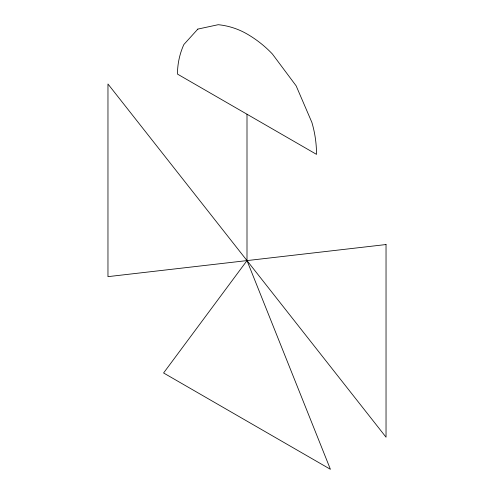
<?xml version="1.0" encoding="UTF-8"?>
<svg xmlns="http://www.w3.org/2000/svg" width="494" height="494" viewBox="0 0 494 494"><rect width="100%" height="100%" fill="white"/><g stroke="black" fill="none" stroke-linecap="round" stroke-linejoin="round"><path stroke-width="0.74" d="M247 260.597L163.582 372.976L330.418 469.3L247 260.597L247 114.231M197.847 29.09L183.861 44.528A71.729 71.729 0 0 0 177.482 74.094L316.518 154.369A112.342 112.342 0 0 0 311.862 122.364L296.153 85.851L272.385 53.994A112.342 112.342 0 0 0 247 33.963A71.729 71.729 0 0 0 218.206 24.7L197.847 29.09M386.036 244.542L107.964 276.646L107.964 83.999L386.036 437.19L386.036 244.542"/></g></svg>
